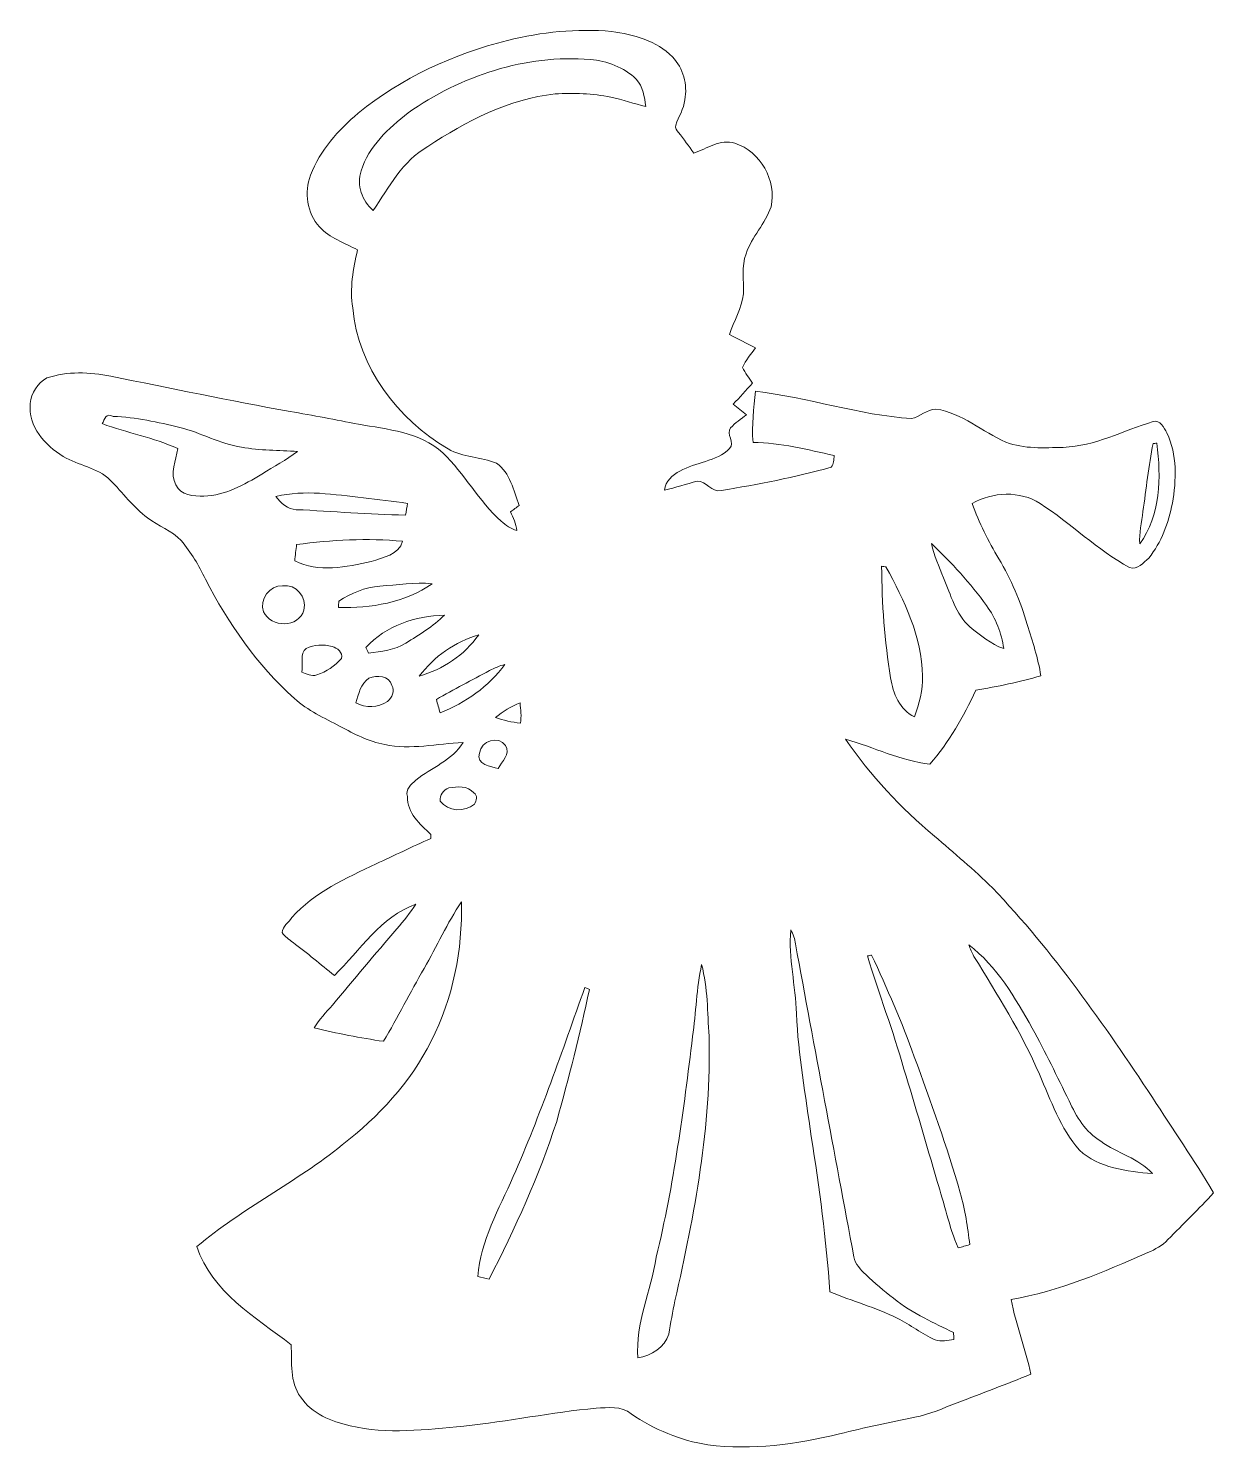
# Model space of a CAD drawing. Header units: centimetres. Extents: x -13.4 to 13.3, y -16 to 16.
import ezdxf

# ---------------------------------------------------------------- set-up
doc = ezdxf.new("R2010")
doc.units = ezdxf.units.CM
doc.header["$MEASUREMENT"] = 0
doc.layers.add('Layer 1', color=7, linetype='Continuous')

msp = doc.modelspace()

# ---------------------------------------------------------------- linework, layer by layer
at = {"layer": 'Layer 1', "color": 252, "lineweight": 9}
for points, knots in [([(-2.57318, 15.73052), (-1.808, 15.91855), (-1.01531, 15.99863), (-0.22826, 15.93125), (-0.22826, 15.93125), (0.2628, 15.85787), (0.78527, 15.72664), (1.14192, 15.35622), (1.14192, 15.35622), (1.38887, 15.10504), (1.48729, 14.73286), (1.41921, 14.39032), (1.41921, 14.39032), (1.40227, 14.18465), (1.27774, 14.01284), (1.21812, 13.82023), (1.21812, 13.82023), (1.19519, 13.75779), (1.24564, 13.70558), (1.27704, 13.65724), (1.27704, 13.65724), (1.39416, 13.50202), (1.51622, 13.34998), (1.62205, 13.18629), (1.62205, 13.18629), (1.92227, 13.29671), (2.21084, 13.51366), (2.55127, 13.41171), (2.55127, 13.41171), (3.12454, 13.22933), (3.49777, 12.56787), (3.36654, 11.9812), (3.36654, 11.9812), (3.23178, 11.60196), (2.93333, 11.30457), (2.79963, 10.92498), (2.79963, 10.92498), (2.69485, 10.63429), (2.75588, 10.32279), (2.73966, 10.02293), (2.73966, 10.02293), (2.69979, 9.69802), (2.53152, 9.41192), (2.42568, 9.10712), (2.42568, 9.10712), (2.6183, 9.00058), (2.81656, 8.90533), (3.01376, 8.80796), (3.01376, 8.80796), (2.91781, 8.65838), (2.78763, 8.5275), (2.72131, 8.36064), (2.72131, 8.36064), (2.78199, 8.23681), (2.87089, 8.12886), (2.94462, 8.01209), (2.94462, 8.01209), (2.79998, 7.85193), (2.65781, 7.68966), (2.50964, 7.53267), (2.50964, 7.53267), (2.60948, 7.45471), (2.71179, 7.37992), (2.8088, 7.29772), (2.8088, 7.29772), (2.68991, 7.19929), (2.55692, 7.11639), (2.4532, 7.00139), (2.4532, 7.00139), (2.33819, 6.86098), (2.56115, 6.67224), (2.42992, 6.5336), (2.42992, 6.5336), (2.12617, 6.23692), (1.66545, 6.2341), (1.30949, 6.0256), (1.30949, 6.0256), (1.13381, 5.94764), (0.98847, 5.79524), (0.9613, 5.59804), (0.9613, 5.59804), (1.21213, 5.65272), (1.45484, 5.73703), (1.70214, 5.80406), (1.70214, 5.80406), (1.90181, 5.803), (2.02599, 5.54159), (2.2373, 5.58992), (2.2373, 5.58992), (3.07127, 5.72715), (3.90417, 5.88661), (4.71768, 6.11591), (4.71768, 6.11591), (4.78189, 6.18541), (4.7773, 6.28842), (4.79, 6.37626), (4.79, 6.37626), (4.18569, 6.51279), (3.58068, 6.66625), (2.95732, 6.67471), (2.95732, 6.67471), (2.91957, 7.05889), (2.98237, 7.44412), (3.01341, 7.82653), (3.01341, 7.82653), (4.19486, 7.68824), (5.3361, 7.28961), (6.52708, 7.21199), (6.52708, 7.21199), (6.72463, 7.24233), (6.87562, 7.42507), (7.08059, 7.42543), (7.08059, 7.42543), (7.67255, 7.33547), (8.1234, 6.91178), (8.65785, 6.68071), (8.65785, 6.68071), (9.06743, 6.5202), (9.51969, 6.55371), (9.95079, 6.56253), (9.95079, 6.56253), (10.66516, 6.58758), (11.30404, 6.94247), (11.97573, 7.14179), (11.97573, 7.14179), (12.13977, 7.19083), (12.21562, 6.99786), (12.28759, 6.88885), (12.28759, 6.88885), (12.51548, 6.39496), (12.50172, 5.82699), (12.40894, 5.30206), (12.40894, 5.30206), (12.32322, 4.86108), (12.16447, 4.42046), (11.87695, 4.0698), (11.87695, 4.0698), (11.75383, 3.96538), (11.62683, 3.80416), (11.44233, 3.85426), (11.44233, 3.85426), (10.71702, 4.25678), (10.12118, 4.84768), (9.42762, 5.29676), (9.42762, 5.29676), (8.97077, 5.5931), (8.3594, 5.55853), (7.89339, 5.29888), (7.89339, 5.29888), (8.05637, 4.86602), (8.25922, 4.44869), (8.49805, 4.05252), (8.49805, 4.05252), (8.77427, 3.59003), (8.98735, 3.09155), (9.13869, 2.57473), (9.13869, 2.57473), (9.25123, 2.19232), (9.38705, 1.81308), (9.44243, 1.41656), (9.44243, 1.41656), (8.9623, 1.27122), (8.46877, 1.1795), (7.97594, 1.08954), (7.97594, 1.08954), (7.70359, 0.4944), (7.37057, -0.07463), (6.94512, -0.57416), (6.94512, -0.57416), (6.28154, -0.49761), (5.68006, -0.18858), (5.04294, -0.01184), (5.04294, -0.01184), (5.60527, -0.82781), (6.28542, -1.56406), (7.0506, -2.19447), (7.0506, -2.19447), (7.48875, -2.579), (7.94136, -2.94765), (8.35376, -3.36076), (8.35376, -3.36076), (9.72818, -4.79339), (10.8606, -6.4331), (11.95985, -8.07986), (11.95985, -8.07986), (12.41847, -8.796), (12.90107, -9.49697), (13.33745, -10.22722), (13.33745, -10.22722), (13.00549, -10.59023), (12.65412, -10.93489), (12.30664, -11.28309), (12.30664, -11.28309), (12.18316, -11.41608), (12.02194, -11.50322), (11.8579, -11.57589), (11.8579, -11.57589), (10.8606, -12.0084), (9.85342, -12.44796), (8.77533, -12.63352), (8.77533, -12.63352), (8.88328, -13.20361), (9.10518, -13.74477), (9.21842, -14.31415), (9.21842, -14.31415), (8.66985, -14.54522), (8.10787, -14.74278), (7.55542, -14.96362), (7.55542, -14.96362), (7.2411, -15.07827), (6.93559, -15.22467), (6.60434, -15.28605), (6.60434, -15.28605), (6.0353, -15.39894), (5.46804, -15.52065), (4.9043, -15.65753), (4.9043, -15.65753), (3.93804, -15.89177), (2.93545, -16.035), (1.94238, -15.90659), (1.94238, -15.90659), (1.32114, -15.80817), (0.72917, -15.56299), (0.21236, -15.20633), (0.21236, -15.20633), (-0.00884, -15.02182), (-0.31293, -15.06874), (-0.57751, -15.08109), (-0.57751, -15.08109), (-1.57799, -15.17211), (-2.56295, -15.38307), (-3.56272, -15.4829), (-3.56272, -15.4829), (-4.41186, -15.56545), (-5.28216, -15.67517), (-6.12389, -15.4755), (-6.12389, -15.4755), (-6.54793, -15.38025), (-6.99031, -15.20562), (-7.23937, -14.82639), (-7.23937, -14.82639), (-7.48843, -14.48807), (-7.43093, -14.04604), (-7.45068, -13.65269), (-7.45068, -13.65269), (-8.25749, -13.03251), (-9.23645, -12.46207), (-9.57829, -11.44184), (-9.57829, -11.44184), (-8.55523, -10.58247), (-7.34097, -9.98874), (-6.30063, -9.1509), (-6.30063, -9.1509), (-5.48606, -8.5166), (-4.75617, -7.74508), (-4.29932, -6.81057), (-4.29932, -6.81057), (-3.80155, -5.85031), (-3.58706, -4.75493), (-3.61423, -3.6779), (-3.61423, -3.6779), (-3.93772, -4.15098), (-4.16809, -4.67944), (-4.45595, -5.17403), (-4.45595, -5.17403), (-4.76605, -5.71837), (-5.05215, -6.27576), (-5.36753, -6.81657), (-5.36753, -6.81657), (-5.89493, -6.74142), (-6.41881, -6.63877), (-6.93598, -6.51106), (-6.93598, -6.51106), (-6.81956, -6.32444), (-6.66434, -6.1671), (-6.52217, -6.00094), (-6.52217, -6.00094), (-6.03851, -5.42592), (-5.55768, -4.84912), (-5.06732, -4.27974), (-5.06732, -4.27974), (-4.91421, -4.1037), (-4.76922, -3.92026), (-4.6394, -3.72623), (-4.6394, -3.72623), (-5.43491, -4.00669), (-5.89564, -4.77081), (-6.47666, -5.33172), (-6.47666, -5.33172), (-6.7917, -5.08937), (-7.08944, -4.82514), (-7.41011, -4.59054), (-7.41011, -4.59054), (-7.4969, -4.52281), (-7.59321, -4.46107), (-7.65635, -4.36899), (-7.65635, -4.36899), (-7.64506, -4.22647), (-7.51136, -4.13687), (-7.4334, -4.03068), (-7.4334, -4.03068), (-6.93281, -3.45248), (-6.21279, -3.1438), (-5.53792, -2.8203), (-5.53792, -2.8203), (-5.12658, -2.63156), (-4.72124, -2.43013), (-4.30602, -2.25021), (-4.30602, -2.25021), (-4.30532, -2.22693), (-4.30391, -2.17966), (-4.3032, -2.15637), (-4.3032, -2.15637), (-4.54626, -1.93024), (-4.8433, -1.66954), (-4.83025, -1.30547), (-4.83025, -1.30547), (-4.88246, -1.13896), (-4.74453, -1.02889), (-4.6401, -0.934), (-4.6401, -0.934), (-4.2905, -0.65001), (-3.81707, -0.48914), (-3.57683, -0.08627), (-3.57683, -0.08627), (-4.16315, -0.10532), (-4.75828, -0.26337), (-5.34107, -0.12861), (-5.34107, -0.12861), (-5.70267, -0.06687), (-6.03075, 0.10599), (-6.35037, 0.27744), (-6.35037, 0.27744), (-6.70456, 0.46724), (-7.07991, 0.6341), (-7.37872, 0.90891), (-7.37872, 0.90891), (-8.2208, 1.65539), (-8.86709, 2.59978), (-9.38602, 3.59214), (-9.38602, 3.59214), (-9.52502, 3.90611), (-9.7134, 4.19539), (-9.9293, 4.46174), (-9.9293, 4.46174), (-10.13709, 4.69316), (-10.44965, 4.78136), (-10.68601, 4.97574), (-10.68601, 4.97574), (-11.01162, 5.21245), (-11.2501, 5.54089), (-11.52844, 5.82664), (-11.52844, 5.82664), (-11.82231, 6.11345), (-12.24846, 6.14943), (-12.58642, 6.35933), (-12.58642, 6.35933), (-13.00729, 6.59922), (-13.37312, 7.03843), (-13.33466, 7.5489), (-13.33466, 7.5489), (-13.31879, 7.78702), (-13.16216, 8.00927), (-12.95719, 8.12569), (-12.95719, 8.12569), (-12.49294, 8.27985), (-11.99305, 8.2608), (-11.51892, 8.16591), (-11.51892, 8.16591), (-10.17236, 7.89603), (-8.82828, 7.61134), (-7.47573, 7.37216), (-7.47573, 7.37216), (-6.96138, 7.2829), (-6.44844, 7.18377), (-5.93586, 7.08253), (-5.93586, 7.08253), (-5.27863, 6.96858), (-4.55438, 6.90896), (-4.03403, 6.44082), (-4.03403, 6.44082), (-3.54191, 5.9741), (-3.22688, 5.35109), (-2.71888, 4.89813), (-2.71888, 4.89813), (-2.61234, 4.81558), (-2.50509, 4.71962), (-2.36857, 4.69034), (-2.36857, 4.69034), (-2.38268, 4.83956), (-2.45041, 4.97503), (-2.50509, 5.11226), (-2.50509, 5.11226), (-2.44053, 5.16059), (-2.37562, 5.20786), (-2.31071, 5.25584), (-2.31071, 5.25584), (-2.43313, 5.58992), (-2.51885, 5.98539), (-2.82153, 6.20623), (-2.82153, 6.20623), (-3.17361, 6.35016), (-3.57824, 6.33534), (-3.91338, 6.52796), (-3.91338, 6.52796), (-5.04933, 7.19295), (-5.94785, 8.36523), (-6.06356, 9.70225), (-6.06356, 9.70225), (-6.13553, 10.14005), (-6.05368, 10.58243), (-5.95561, 11.00894), (-5.95561, 11.00894), (-6.24665, 11.17228), (-6.58673, 11.27353), (-6.81392, 11.52894), (-6.81392, 11.52894), (-7.09156, 11.84044), (-7.15964, 12.30681), (-7.0143, 12.69416), (-7.0143, 12.69416), (-6.80757, 13.25578), (-6.38671, 13.70769), (-5.93938, 14.09081), (-5.93938, 14.09081), (-4.96254, 14.88773), (-3.79061, 15.42184), (-2.57318, 15.73052), (-2.57318, 15.73052), (-2.57318, 15.73052), (-2.57318, 15.73052), (-2.57318, 15.73052)], [0, 0, 0, 0, 0.00917431, 0.00917431, 0.00917431, 0.00917431, 0.01834862, 0.01834862, 0.01834862, 0.01834862, 0.02752294, 0.02752294, 0.02752294, 0.02752294, 0.03669725, 0.03669725, 0.03669725, 0.03669725, 0.04587156, 0.04587156, 0.04587156, 0.04587156, 0.05504587, 0.05504587, 0.05504587, 0.05504587, 0.06422018, 0.06422018, 0.06422018, 0.06422018, 0.0733945, 0.0733945, 0.0733945, 0.0733945, 0.08256881, 0.08256881, 0.08256881, 0.08256881, 0.09174312, 0.09174312, 0.09174312, 0.09174312, 0.10091743, 0.10091743, 0.10091743, 0.10091743, 0.11009174, 0.11009174, 0.11009174, 0.11009174, 0.11926606, 0.11926606, 0.11926606, 0.11926606, 0.12844037, 0.12844037, 0.12844037, 0.12844037, 0.13761468, 0.13761468, 0.13761468, 0.13761468, 0.14678899, 0.14678899, 0.14678899, 0.14678899, 0.1559633, 0.1559633, 0.1559633, 0.1559633, 0.16513761, 0.16513761, 0.16513761, 0.16513761, 0.17431193, 0.17431193, 0.17431193, 0.17431193, 0.18348624, 0.18348624, 0.18348624, 0.18348624, 0.19266055, 0.19266055, 0.19266055, 0.19266055, 0.20183486, 0.20183486, 0.20183486, 0.20183486, 0.21100917, 0.21100917, 0.21100917, 0.21100917, 0.22018349, 0.22018349, 0.22018349, 0.22018349, 0.2293578, 0.2293578, 0.2293578, 0.2293578, 0.23853211, 0.23853211, 0.23853211, 0.23853211, 0.24770642, 0.24770642, 0.24770642, 0.24770642, 0.25688073, 0.25688073, 0.25688073, 0.25688073, 0.26605505, 0.26605505, 0.26605505, 0.26605505, 0.27522936, 0.27522936, 0.27522936, 0.27522936, 0.28440367, 0.28440367, 0.28440367, 0.28440367, 0.29357798, 0.29357798, 0.29357798, 0.29357798, 0.30275229, 0.30275229, 0.30275229, 0.30275229, 0.31192661, 0.31192661, 0.31192661, 0.31192661, 0.32110092, 0.32110092, 0.32110092, 0.32110092, 0.33027523, 0.33027523, 0.33027523, 0.33027523, 0.33944954, 0.33944954, 0.33944954, 0.33944954, 0.34862385, 0.34862385, 0.34862385, 0.34862385, 0.35779817, 0.35779817, 0.35779817, 0.35779817, 0.36697248, 0.36697248, 0.36697248, 0.36697248, 0.37614679, 0.37614679, 0.37614679, 0.37614679, 0.3853211, 0.3853211, 0.3853211, 0.3853211, 0.39449541, 0.39449541, 0.39449541, 0.39449541, 0.40366972, 0.40366972, 0.40366972, 0.40366972, 0.41284404, 0.41284404, 0.41284404, 0.41284404, 0.42201835, 0.42201835, 0.42201835, 0.42201835, 0.43119266, 0.43119266, 0.43119266, 0.43119266, 0.44036697, 0.44036697, 0.44036697, 0.44036697, 0.44954128, 0.44954128, 0.44954128, 0.44954128, 0.4587156, 0.4587156, 0.4587156, 0.4587156, 0.46788991, 0.46788991, 0.46788991, 0.46788991, 0.47706422, 0.47706422, 0.47706422, 0.47706422, 0.48623853, 0.48623853, 0.48623853, 0.48623853, 0.49541284, 0.49541284, 0.49541284, 0.49541284, 0.50458716, 0.50458716, 0.50458716, 0.50458716, 0.51376147, 0.51376147, 0.51376147, 0.51376147, 0.52293578, 0.52293578, 0.52293578, 0.52293578, 0.53211009, 0.53211009, 0.53211009, 0.53211009, 0.5412844, 0.5412844, 0.5412844, 0.5412844, 0.55045872, 0.55045872, 0.55045872, 0.55045872, 0.55963303, 0.55963303, 0.55963303, 0.55963303, 0.56880734, 0.56880734, 0.56880734, 0.56880734, 0.57798165, 0.57798165, 0.57798165, 0.57798165, 0.58715596, 0.58715596, 0.58715596, 0.58715596, 0.59633028, 0.59633028, 0.59633028, 0.59633028, 0.60550459, 0.60550459, 0.60550459, 0.60550459, 0.6146789, 0.6146789, 0.6146789, 0.6146789, 0.62385321, 0.62385321, 0.62385321, 0.62385321, 0.63302752, 0.63302752, 0.63302752, 0.63302752, 0.64220183, 0.64220183, 0.64220183, 0.64220183, 0.65137615, 0.65137615, 0.65137615, 0.65137615, 0.66055046, 0.66055046, 0.66055046, 0.66055046, 0.66972477, 0.66972477, 0.66972477, 0.66972477, 0.67889908, 0.67889908, 0.67889908, 0.67889908, 0.68807339, 0.68807339, 0.68807339, 0.68807339, 0.69724771, 0.69724771, 0.69724771, 0.69724771, 0.70642202, 0.70642202, 0.70642202, 0.70642202, 0.71559633, 0.71559633, 0.71559633, 0.71559633, 0.72477064, 0.72477064, 0.72477064, 0.72477064, 0.73394495, 0.73394495, 0.73394495, 0.73394495, 0.74311927, 0.74311927, 0.74311927, 0.74311927, 0.75229358, 0.75229358, 0.75229358, 0.75229358, 0.76146789, 0.76146789, 0.76146789, 0.76146789, 0.7706422, 0.7706422, 0.7706422, 0.7706422, 0.77981651, 0.77981651, 0.77981651, 0.77981651, 0.78899083, 0.78899083, 0.78899083, 0.78899083, 0.79816514, 0.79816514, 0.79816514, 0.79816514, 0.80733945, 0.80733945, 0.80733945, 0.80733945, 0.81651376, 0.81651376, 0.81651376, 0.81651376, 0.82568807, 0.82568807, 0.82568807, 0.82568807, 0.83486239, 0.83486239, 0.83486239, 0.83486239, 0.8440367, 0.8440367, 0.8440367, 0.8440367, 0.85321101, 0.85321101, 0.85321101, 0.85321101, 0.86238532, 0.86238532, 0.86238532, 0.86238532, 0.87155963, 0.87155963, 0.87155963, 0.87155963, 0.88073394, 0.88073394, 0.88073394, 0.88073394, 0.88990826, 0.88990826, 0.88990826, 0.88990826, 0.89908257, 0.89908257, 0.89908257, 0.89908257, 0.90825688, 0.90825688, 0.90825688, 0.90825688, 0.91743119, 0.91743119, 0.91743119, 0.91743119, 0.9266055, 0.9266055, 0.9266055, 0.9266055, 0.93577982, 0.93577982, 0.93577982, 0.93577982, 0.94495413, 0.94495413, 0.94495413, 0.94495413, 0.95412844, 0.95412844, 0.95412844, 0.95412844, 0.96330275, 0.96330275, 0.96330275, 0.96330275, 0.97247706, 0.97247706, 0.97247706, 0.97247706, 0.98165138, 0.98165138, 0.98165138, 0.98165138, 1, 1, 1, 1]), ([(-4.8179, 14.09575), (-5.25535, 13.74685), (-5.70549, 13.34468), (-5.87412, 12.79082), (-5.87412, 12.79082), (-5.98383, 12.46662), (-5.85366, 12.11737), (-5.60142, 11.90076), (-5.60142, 11.90076), (-5.24759, 12.41758), (-4.94173, 13.01978), (-4.37481, 13.33763), (-4.37481, 13.33763), (-3.50733, 13.90983), (-2.55131, 14.4069), (-1.50426, 14.52473), (-1.50426, 14.52473), (-1.08481, 14.54554), (-0.65971, 14.53496), (-0.24661, 14.4517), (-0.24661, 14.4517), (0.0208, 14.39843), (0.27621, 14.29965), (0.54185, 14.23933), (0.54185, 14.23933), (0.5101, 14.45346), (0.47976, 14.69194), (0.32383, 14.85669), (0.32383, 14.85669), (0.0462, 15.12268), (-0.32951, 15.26768), (-0.70945, 15.29801), (-0.70945, 15.29801), (-2.16678, 15.41866), (-3.63257, 14.92971), (-4.8179, 14.09575), (-4.8179, 14.09575), (-4.8179, 14.09575), (-4.8179, 14.09575), (-4.8179, 14.09575)], [0, 0, 0, 0, 0.09090909, 0.09090909, 0.09090909, 0.09090909, 0.18181818, 0.18181818, 0.18181818, 0.18181818, 0.27272727, 0.27272727, 0.27272727, 0.27272727, 0.36363636, 0.36363636, 0.36363636, 0.36363636, 0.45454545, 0.45454545, 0.45454545, 0.45454545, 0.54545455, 0.54545455, 0.54545455, 0.54545455, 0.63636364, 0.63636364, 0.63636364, 0.63636364, 0.72727273, 0.72727273, 0.72727273, 0.72727273, 0.81818182, 0.81818182, 0.81818182, 0.81818182, 1, 1, 1, 1]), ([(-11.70942, 7.09664), (-11.14991, 6.88638), (-10.55266, 6.78549), (-10.00797, 6.53325), (-10.00797, 6.53325), (-10.04642, 6.26655), (-10.19283, 5.97304), (-10.0503, 5.71622), (-10.0503, 5.71622), (-9.93883, 5.48127), (-9.64708, 5.45551), (-9.41742, 5.46504), (-9.41742, 5.46504), (-8.93482, 5.47315), (-8.51255, 5.7208), (-8.11214, 5.96105), (-8.11214, 5.96105), (-7.84297, 6.12932), (-7.55969, 6.27678), (-7.30851, 6.47187), (-7.30851, 6.47187), (-7.72973, 6.49797), (-8.15448, 6.48774), (-8.57075, 6.56676), (-8.57075, 6.56676), (-9.05618, 6.63661), (-9.4848, 6.89555), (-9.95929, 7.00774), (-9.95929, 7.00774), (-10.45141, 7.13333), (-10.95447, 7.23669), (-11.46283, 7.26068), (-11.46283, 7.26068), (-11.62863, 7.35205), (-11.65509, 7.18624), (-11.70942, 7.09664), (-11.70942, 7.09664), (-11.70942, 7.09664), (-11.70942, 7.09664), (-11.70942, 7.09664)], [0, 0, 0, 0, 0.09090909, 0.09090909, 0.09090909, 0.09090909, 0.18181818, 0.18181818, 0.18181818, 0.18181818, 0.27272727, 0.27272727, 0.27272727, 0.27272727, 0.36363636, 0.36363636, 0.36363636, 0.36363636, 0.45454545, 0.45454545, 0.45454545, 0.45454545, 0.54545455, 0.54545455, 0.54545455, 0.54545455, 0.63636364, 0.63636364, 0.63636364, 0.63636364, 0.72727273, 0.72727273, 0.72727273, 0.72727273, 0.81818182, 0.81818182, 0.81818182, 0.81818182, 1, 1, 1, 1]), ([(11.97255, 6.65143), (11.87166, 6.14414), (11.8191, 5.62838), (11.74572, 5.1165), (11.74572, 5.1165), (11.72138, 4.87343), (11.65647, 4.63107), (11.67446, 4.38554), (11.67446, 4.38554), (12.13977, 5.03571), (12.16023, 5.89084), (12.05863, 6.65425), (12.05863, 6.65425), (12.03711, 6.65355), (11.99407, 6.65214), (11.97255, 6.65143), (11.97255, 6.65143), (11.97255, 6.65143), (11.97255, 6.65143), (11.97255, 6.65143)], [0, 0, 0, 0, 0.16666667, 0.16666667, 0.16666667, 0.16666667, 0.33333333, 0.33333333, 0.33333333, 0.33333333, 0.5, 0.5, 0.5, 0.5, 0.66666667, 0.66666667, 0.66666667, 0.66666667, 1, 1, 1, 1]), ([(-7.79429, 5.45763), (-7.68669, 5.30594), (-7.53006, 5.16835), (-7.33568, 5.15812), (-7.33568, 5.15812), (-6.51476, 5.12814), (-5.69667, 5.04312), (-4.87541, 5.03677), (-4.87541, 5.03677), (-4.85953, 5.12531), (-4.84295, 5.21316), (-4.82602, 5.301), (-4.82602, 5.301), (-5.15763, 5.3518), (-5.49171, 5.38249), (-5.82438, 5.42412), (-5.82438, 5.42412), (-6.47666, 5.49714), (-7.14447, 5.61462), (-7.79429, 5.45763), (-7.79429, 5.45763), (-7.79429, 5.45763), (-7.79429, 5.45763), (-7.79429, 5.45763)], [0, 0, 0, 0, 0.14285714, 0.14285714, 0.14285714, 0.14285714, 0.28571429, 0.28571429, 0.28571429, 0.28571429, 0.42857143, 0.42857143, 0.42857143, 0.42857143, 0.57142857, 0.57142857, 0.57142857, 0.57142857, 0.71428571, 0.71428571, 0.71428571, 0.71428571, 1, 1, 1, 1]), ([(-7.32933, 4.37355), (-7.34344, 4.25219), (-7.3572, 4.13013), (-7.37237, 4.00842), (-7.37237, 4.00842), (-6.83826, 3.72585), (-6.20608, 3.87189), (-5.64623, 3.99078), (-5.64623, 3.99078), (-5.3887, 4.07933), (-5.02287, 4.1393), (-4.93891, 4.44657), (-4.93891, 4.44657), (-5.73513, 4.52595), (-6.53734, 4.47409), (-7.32933, 4.37355), (-7.32933, 4.37355), (-7.32933, 4.37355), (-7.32933, 4.37355), (-7.32933, 4.37355)], [0, 0, 0, 0, 0.16666667, 0.16666667, 0.16666667, 0.16666667, 0.33333333, 0.33333333, 0.33333333, 0.33333333, 0.5, 0.5, 0.5, 0.5, 0.66666667, 0.66666667, 0.66666667, 0.66666667, 1, 1, 1, 1]), ([(6.9811, 4.39577), (7.02767, 4.12343), (7.15749, 3.87648), (7.25345, 3.61966), (7.25345, 3.61966), (7.41361, 3.2376), (7.52614, 2.80545), (7.84576, 2.51793), (7.84576, 2.51793), (8.07577, 2.32567), (8.31989, 2.13129), (8.6067, 2.0311), (8.6067, 2.0311), (8.55661, 2.37682), (8.42784, 2.71514), (8.22041, 2.99736), (8.22041, 2.99736), (7.85881, 3.50536), (7.42913, 3.96397), (6.9811, 4.39577), (6.9811, 4.39577), (6.9811, 4.39577), (6.9811, 4.39577), (6.9811, 4.39577)], [0, 0, 0, 0, 0.14285714, 0.14285714, 0.14285714, 0.14285714, 0.28571429, 0.28571429, 0.28571429, 0.28571429, 0.42857143, 0.42857143, 0.42857143, 0.42857143, 0.57142857, 0.57142857, 0.57142857, 0.57142857, 0.71428571, 0.71428571, 0.71428571, 0.71428571, 1, 1, 1, 1]), ([(5.85609, 3.88248), (5.86033, 3.04181), (5.92347, 2.19938), (6.05929, 1.36929), (6.05929, 1.36929), (6.11362, 1.02427), (6.26144, 0.65033), (6.59657, 0.4944), (6.59657, 0.4944), (6.70064, 0.78791), (6.79342, 1.09589), (6.77508, 1.41092), (6.77508, 1.41092), (6.77332, 2.29674), (6.36057, 3.10884), (5.95452, 3.87225), (5.95452, 3.87225), (5.92982, 3.87507), (5.88079, 3.88001), (5.85609, 3.88248), (5.85609, 3.88248), (5.85609, 3.88248), (5.85609, 3.88248), (5.85609, 3.88248)], [0, 0, 0, 0, 0.14285714, 0.14285714, 0.14285714, 0.14285714, 0.28571429, 0.28571429, 0.28571429, 0.28571429, 0.42857143, 0.42857143, 0.42857143, 0.42857143, 0.57142857, 0.57142857, 0.57142857, 0.57142857, 0.71428571, 0.71428571, 0.71428571, 0.71428571, 1, 1, 1, 1]), ([(-5.45114, 3.43727), (-5.78557, 3.40976), (-6.09849, 3.27746), (-6.37824, 3.09825), (-6.37824, 3.09825), (-6.38071, 3.05133), (-6.38283, 3.00406), (-6.38459, 2.95679), (-6.38459, 2.95679), (-5.6561, 2.93598), (-4.8814, 3.06227), (-4.27498, 3.48984), (-4.27498, 3.48984), (-4.66621, 3.5364), (-5.06026, 3.45668), (-5.45114, 3.43727), (-5.45114, 3.43727), (-5.45114, 3.43727), (-5.45114, 3.43727), (-5.45114, 3.43727)], [0, 0, 0, 0, 0.16666667, 0.16666667, 0.16666667, 0.16666667, 0.33333333, 0.33333333, 0.33333333, 0.33333333, 0.5, 0.5, 0.5, 0.5, 0.66666667, 0.66666667, 0.66666667, 0.66666667, 1, 1, 1, 1]), ([(-7.6433, 3.44644), (-7.93399, 3.45632), (-8.17776, 3.13388), (-8.07263, 2.86119), (-8.07263, 2.86119), (-7.91459, 2.49571), (-7.27923, 2.49218), (-7.16282, 2.89788), (-7.16282, 2.89788), (-7.09544, 3.18927), (-7.33674, 3.48737), (-7.6433, 3.44644), (-7.6433, 3.44644), (-7.6433, 3.44644), (-7.6433, 3.44644), (-7.6433, 3.44644)], [0, 0, 0, 0, 0.2, 0.2, 0.2, 0.2, 0.4, 0.4, 0.4, 0.4, 0.6, 0.6, 0.6, 0.6, 1, 1, 1, 1]), ([(-5.76511, 2.05438), (-5.74677, 2.01311), (-5.72842, 1.97183), (-5.71008, 1.93021), (-5.71008, 1.93021), (-5.42186, 1.96725), (-5.11882, 1.9923), (-4.86765, 2.15316), (-4.86765, 2.15316), (-4.56461, 2.34225), (-4.24852, 2.52781), (-3.9977, 2.78605), (-3.9977, 2.78605), (-4.64575, 2.75747), (-5.32238, 2.55392), (-5.76511, 2.05438), (-5.76511, 2.05438), (-5.76511, 2.05438), (-5.76511, 2.05438), (-5.76511, 2.05438)], [0, 0, 0, 0, 0.16666667, 0.16666667, 0.16666667, 0.16666667, 0.33333333, 0.33333333, 0.33333333, 0.33333333, 0.5, 0.5, 0.5, 0.5, 0.66666667, 0.66666667, 0.66666667, 0.66666667, 1, 1, 1, 1]), ([(-4.56673, 1.40704), (-4.03333, 1.56085), (-3.54755, 1.8847), (-3.2237, 2.33872), (-3.2237, 2.33872), (-3.75781, 2.18985), (-4.233, 1.8473), (-4.56673, 1.40704), (-4.56673, 1.40704), (-4.56673, 1.40704), (-4.56673, 1.40704), (-4.56673, 1.40704)], [0, 0, 0, 0, 0.25, 0.25, 0.25, 0.25, 0.5, 0.5, 0.5, 0.5, 1, 1, 1, 1]), ([(-7.11378, 2.03463), (-7.27218, 1.91398), (-7.16635, 1.66633), (-7.21468, 1.50193), (-7.21468, 1.50193), (-7.10743, 1.45925), (-6.99101, 1.39398), (-6.87283, 1.43632), (-6.87283, 1.43632), (-6.66011, 1.50723), (-6.46291, 1.6367), (-6.31862, 1.80956), (-6.31862, 1.80956), (-6.27735, 1.94502), (-6.41528, 2.04345), (-6.52817, 2.07696), (-6.52817, 2.07696), (-6.71938, 2.12811), (-6.93316, 2.11365), (-7.11378, 2.03463), (-7.11378, 2.03463), (-7.11378, 2.03463), (-7.11378, 2.03463), (-7.11378, 2.03463)], [0, 0, 0, 0, 0.14285714, 0.14285714, 0.14285714, 0.14285714, 0.28571429, 0.28571429, 0.28571429, 0.28571429, 0.42857143, 0.42857143, 0.42857143, 0.42857143, 0.57142857, 0.57142857, 0.57142857, 0.57142857, 0.71428571, 0.71428571, 0.71428571, 0.71428571, 1, 1, 1, 1]), ([(-2.98099, 1.53368), (-3.38139, 1.31814), (-3.78885, 1.11529), (-4.17938, 0.8814), (-4.17938, 0.8814), (-4.15327, 0.78368), (-4.12328, 0.68208), (-4.09365, 0.58436), (-4.09365, 0.58436), (-3.51933, 0.80238), (-3.00216, 1.18126), (-2.63315, 1.67268), (-2.63315, 1.67268), (-2.75415, 1.64022), (-2.87092, 1.59366), (-2.98099, 1.53368), (-2.98099, 1.53368), (-2.98099, 1.53368), (-2.98099, 1.53368), (-2.98099, 1.53368)], [0, 0, 0, 0, 0.16666667, 0.16666667, 0.16666667, 0.16666667, 0.33333333, 0.33333333, 0.33333333, 0.33333333, 0.5, 0.5, 0.5, 0.5, 0.66666667, 0.66666667, 0.66666667, 0.66666667, 1, 1, 1, 1]), ([(-5.70091, 1.36082), (-5.88894, 1.24194), (-5.9281, 1.00346), (-5.99301, 0.80873), (-5.99301, 0.80873), (-5.77499, 0.67961), (-5.48853, 0.69478), (-5.28216, 0.83942), (-5.28216, 0.83942), (-5.17562, 0.91844), (-5.11106, 1.07754), (-5.18162, 1.20031), (-5.18162, 1.20031), (-5.24088, 1.43244), (-5.52028, 1.42997), (-5.70091, 1.36082), (-5.70091, 1.36082), (-5.70091, 1.36082), (-5.70091, 1.36082), (-5.70091, 1.36082)], [0, 0, 0, 0, 0.16666667, 0.16666667, 0.16666667, 0.16666667, 0.33333333, 0.33333333, 0.33333333, 0.33333333, 0.5, 0.5, 0.5, 0.5, 0.66666667, 0.66666667, 0.66666667, 0.66666667, 1, 1, 1, 1]), ([(-2.8487, 0.47465), (-2.66561, 0.41644), (-2.47828, 0.36634), (-2.28602, 0.35117), (-2.28602, 0.35117), (-2.2518, 0.50075), (-2.28566, 0.65703), (-2.29307, 0.80661), (-2.29307, 0.80661), (-2.49768, 0.73288), (-2.68148, 0.61223), (-2.8487, 0.47465), (-2.8487, 0.47465), (-2.8487, 0.47465), (-2.8487, 0.47465), (-2.8487, 0.47465)], [0, 0, 0, 0, 0.2, 0.2, 0.2, 0.2, 0.4, 0.4, 0.4, 0.4, 0.6, 0.6, 0.6, 0.6, 1, 1, 1, 1]), ([(-3.20677, -0.32263), (-3.2865, -0.58722), (-2.951, -0.62779), (-2.78485, -0.67365), (-2.78485, -0.67365), (-2.70512, -0.52054), (-2.50156, -0.34133), (-2.62186, -0.15436), (-2.62186, -0.15436), (-2.7732, 0.08306), (-3.17466, -0.05311), (-3.20677, -0.32263), (-3.20677, -0.32263), (-3.20677, -0.32263), (-3.20677, -0.32263), (-3.20677, -0.32263)], [0, 0, 0, 0, 0.2, 0.2, 0.2, 0.2, 0.4, 0.4, 0.4, 0.4, 0.6, 0.6, 0.6, 0.6, 1, 1, 1, 1]), ([(-3.89998, -1.10686), (-4.01675, -1.15201), (-4.11023, -1.27407), (-4.09012, -1.40354), (-4.09012, -1.40354), (-3.91761, -1.6452), (-3.53979, -1.66001), (-3.32318, -1.47339), (-3.32318, -1.47339), (-3.28015, -1.39966), (-3.23816, -1.27266), (-3.3373, -1.22257), (-3.3373, -1.22257), (-3.47347, -1.04759), (-3.70806, -1.07864), (-3.89998, -1.10686), (-3.89998, -1.10686), (-3.89998, -1.10686), (-3.89998, -1.10686), (-3.89998, -1.10686)], [0, 0, 0, 0, 0.16666667, 0.16666667, 0.16666667, 0.16666667, 0.33333333, 0.33333333, 0.33333333, 0.33333333, 0.5, 0.5, 0.5, 0.5, 0.66666667, 0.66666667, 0.66666667, 0.66666667, 1, 1, 1, 1]), ([(3.80787, -4.30832), (3.74966, -4.93908), (3.9197, -5.56385), (3.93804, -6.19356), (3.93804, -6.19356), (3.9712, -7.12419), (4.1483, -8.04), (4.2693, -8.96145), (4.2693, -8.96145), (4.45874, -10.12068), (4.60373, -11.28732), (4.69193, -12.45854), (4.69193, -12.45854), (5.19146, -12.67374), (5.72451, -12.80638), (6.20922, -13.0565), (6.20922, -13.0565), (6.50379, -13.20043), (6.76273, -13.40963), (7.06365, -13.54227), (7.06365, -13.54227), (7.19806, -13.59554), (7.34658, -13.54721), (7.48522, -13.53099), (7.48522, -13.53099), (7.48205, -13.47807), (7.47958, -13.42586), (7.47746, -13.37365), (7.47746, -13.37365), (7.25274, -13.27169), (7.03225, -13.16092), (6.81318, -13.04803), (6.81318, -13.04803), (6.32141, -12.8025), (5.90195, -12.43949), (5.49802, -12.07225), (5.49802, -12.07225), (5.38161, -11.96112), (5.25919, -11.83765), (5.23132, -11.67326), (5.23132, -11.67326), (4.79705, -9.32235), (4.34374, -6.97496), (3.91582, -4.62299), (3.91582, -4.62299), (3.90135, -4.51011), (3.86431, -4.40498), (3.80787, -4.30832), (3.80787, -4.30832), (3.80787, -4.30832), (3.80787, -4.30832), (3.80787, -4.30832)], [0, 0, 0, 0, 0.07142857, 0.07142857, 0.07142857, 0.07142857, 0.14285714, 0.14285714, 0.14285714, 0.14285714, 0.21428571, 0.21428571, 0.21428571, 0.21428571, 0.28571429, 0.28571429, 0.28571429, 0.28571429, 0.35714286, 0.35714286, 0.35714286, 0.35714286, 0.42857143, 0.42857143, 0.42857143, 0.42857143, 0.5, 0.5, 0.5, 0.5, 0.57142857, 0.57142857, 0.57142857, 0.57142857, 0.64285714, 0.64285714, 0.64285714, 0.64285714, 0.71428571, 0.71428571, 0.71428571, 0.71428571, 0.78571429, 0.78571429, 0.78571429, 0.78571429, 0.85714286, 0.85714286, 0.85714286, 0.85714286, 1, 1, 1, 1]), ([(7.82142, -4.64381), (7.85282, -4.73306), (7.88845, -4.82161), (7.93784, -4.90275), (7.93784, -4.90275), (8.45854, -5.76987), (9.01451, -6.6236), (9.41068, -7.5574), (9.41068, -7.5574), (9.66997, -8.14619), (9.88235, -8.77766), (10.31379, -9.26802), (10.31379, -9.26802), (10.75089, -9.67971), (11.388, -9.74321), (11.95915, -9.79789), (11.95915, -9.79789), (11.65047, -9.44582), (11.16399, -9.34175), (10.7978, -9.06658), (10.7978, -9.06658), (10.45173, -8.86444), (10.24394, -8.51166), (10.08237, -8.15783), (10.08237, -8.15783), (9.80862, -7.61067), (9.54968, -7.05575), (9.25123, -6.52164), (9.25123, -6.52164), (8.86352, -5.83726), (8.45712, -5.12817), (7.82142, -4.64381), (7.82142, -4.64381), (7.82142, -4.64381), (7.82142, -4.64381), (7.82142, -4.64381)], [0, 0, 0, 0, 0.1, 0.1, 0.1, 0.1, 0.2, 0.2, 0.2, 0.2, 0.3, 0.3, 0.3, 0.3, 0.4, 0.4, 0.4, 0.4, 0.5, 0.5, 0.5, 0.5, 0.6, 0.6, 0.6, 0.6, 0.7, 0.7, 0.7, 0.7, 0.8, 0.8, 0.8, 0.8, 1, 1, 1, 1]), ([(1.79774, -5.08831), (1.68732, -5.62171), (1.67074, -6.16922), (1.59736, -6.70862), (1.59736, -6.70862), (1.3924, -8.37443), (1.17297, -10.04307), (0.77751, -11.67608), (0.77751, -11.67608), (0.65474, -12.43702), (0.30584, -13.16374), (0.36405, -13.94867), (0.36405, -13.94867), (0.65862, -13.89152), (0.97083, -13.71478), (1.05902, -13.40998), (1.05902, -13.40998), (1.10876, -13.16127), (1.13769, -12.90904), (1.19837, -12.66245), (1.19837, -12.66245), (1.64075, -10.7077), (2.02069, -8.71698), (1.96601, -6.70403), (1.96601, -6.70403), (1.92897, -6.16499), (1.94061, -5.61324), (1.79774, -5.08831), (1.79774, -5.08831), (1.79774, -5.08831), (1.79774, -5.08831), (1.79774, -5.08831)], [0, 0, 0, 0, 0.11111111, 0.11111111, 0.11111111, 0.11111111, 0.22222222, 0.22222222, 0.22222222, 0.22222222, 0.33333333, 0.33333333, 0.33333333, 0.33333333, 0.44444444, 0.44444444, 0.44444444, 0.44444444, 0.55555556, 0.55555556, 0.55555556, 0.55555556, 0.66666667, 0.66666667, 0.66666667, 0.66666667, 0.77777778, 0.77777778, 0.77777778, 0.77777778, 1, 1, 1, 1]), ([(5.53718, -4.89252), (5.79612, -5.74659), (6.11644, -6.58162), (6.35845, -7.44134), (6.35845, -7.44134), (6.6188, -8.28165), (6.86186, -9.12726), (7.1081, -9.97216), (7.1081, -9.97216), (7.27073, -10.47064), (7.37163, -10.98887), (7.58118, -11.47182), (7.58118, -11.47182), (7.66831, -11.44642), (7.75545, -11.42173), (7.84294, -11.39668), (7.84294, -11.39668), (7.79461, -11.00369), (7.73852, -10.60999), (7.62633, -10.23004), (7.62633, -10.23004), (7.336, -9.19076), (6.95817, -8.17899), (6.59234, -7.16476), (6.59234, -7.16476), (6.31435, -6.383), (5.97639, -5.62559), (5.63032, -4.87241), (5.63032, -4.87241), (5.60703, -4.87735), (5.56047, -4.88758), (5.53718, -4.89252), (5.53718, -4.89252), (5.53718, -4.89252), (5.53718, -4.89252), (5.53718, -4.89252)], [0, 0, 0, 0, 0.1, 0.1, 0.1, 0.1, 0.2, 0.2, 0.2, 0.2, 0.3, 0.3, 0.3, 0.3, 0.4, 0.4, 0.4, 0.4, 0.5, 0.5, 0.5, 0.5, 0.6, 0.6, 0.6, 0.6, 0.7, 0.7, 0.7, 0.7, 0.8, 0.8, 0.8, 0.8, 1, 1, 1, 1]), ([(-0.83398, -5.60301), (-1.33987, -7.03529), (-1.83481, -8.47392), (-2.44759, -9.86492), (-2.44759, -9.86492), (-2.76721, -10.5927), (-3.18243, -11.3039), (-3.24381, -12.11423), (-3.24381, -12.11423), (-3.1602, -12.13399), (-3.07624, -12.15374), (-2.99263, -12.17385), (-2.99263, -12.17385), (-2.40032, -11.02838), (-1.86551, -9.84799), (-1.46687, -8.61997), (-1.46687, -8.61997), (-1.1917, -7.63748), (-0.94052, -6.64794), (-0.73097, -5.64922), (-0.73097, -5.64922), (-0.76555, -5.6337), (-0.79976, -5.61818), (-0.83398, -5.60301)], [0, 0, 0, 0, 0.14285714, 0.14285714, 0.14285714, 0.14285714, 0.28571429, 0.28571429, 0.28571429, 0.28571429, 0.42857143, 0.42857143, 0.42857143, 0.42857143, 0.57142857, 0.57142857, 0.57142857, 0.57142857, 0.71428571, 0.71428571, 0.71428571, 0.71428571, 1, 1, 1, 1])]:
    msp.add_open_spline(points, degree=3, knots=knots, dxfattribs=at)

doc.saveas('drawing.dxf')
